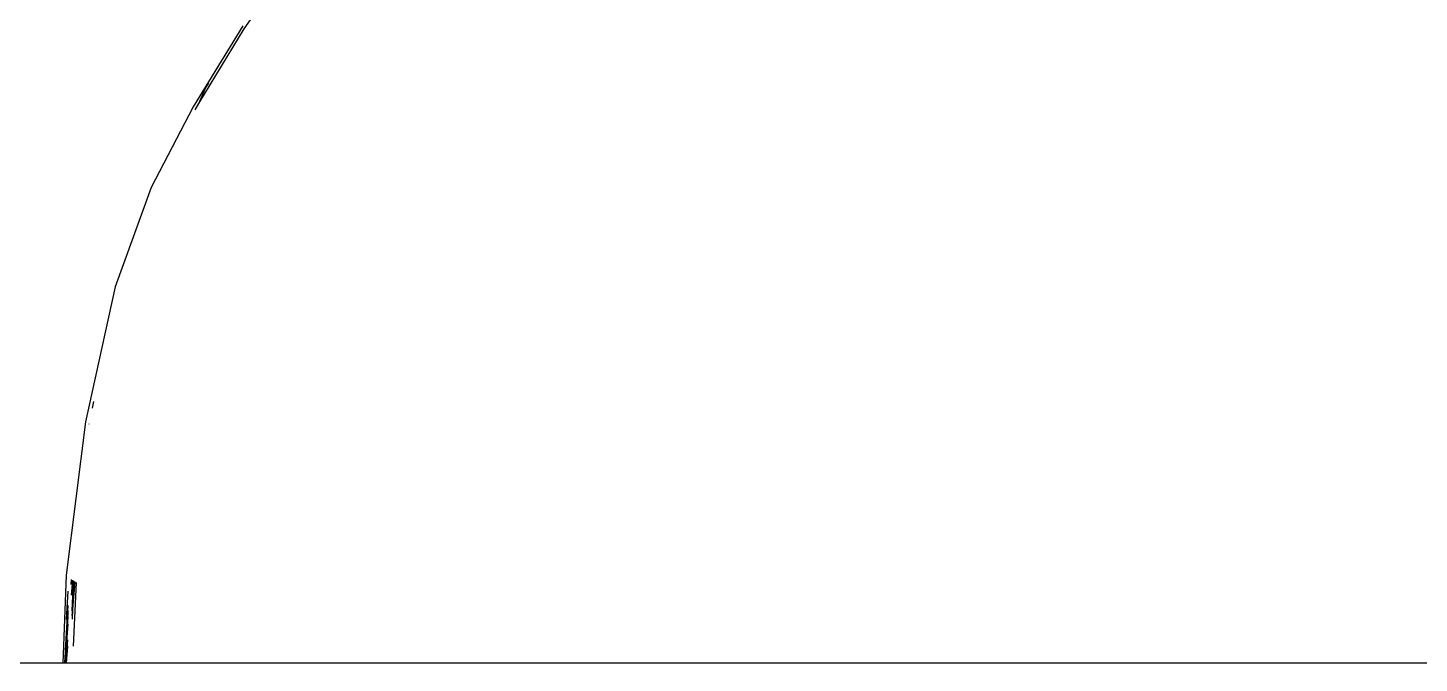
# Model space of a CAD drawing. Header units: millimetres. Extents: x -41292 to 298682, y -22072 to 33155.
# Drawn here: x 27501.7 to 27783.1, y 10760.6 to 10889.1 of the extents above; entities that cross this region are included whole.
import ezdxf

# ---------------------------------------------------------------- set-up
doc = ezdxf.new("R2010")
doc.units = ezdxf.units.MM

# ---------------------------------------------------------------- blocks, each defined once
blk = doc.blocks.new('AHSISHEUD')
for p, q in [((28172.87, 28536.95), (28179.37, 28546.2)), ((28172.57, 28537.55), (28162.57, 28521.15)), ((28163.73, 28521.84), (28172.87, 28536.95)), ((28165.07, 28524.94), (28165.7, 28525.94)), ((28163.73, 28521.84), (28165.07, 28524.94)), ((28162.57, 28521.15), (28154.07, 28504.85)), ((28162.97, 28520.55), (28163.73, 28521.84)), ((28154.07, 28504.85), (28146.77, 28484.75)), ((28146.77, 28484.75), (28140.77, 28457.45)), ((28142.17, 28460.22), (28142.49, 28461.62)), ((28140.77, 28457.45), (28136.87, 28426.45)), ((28141.53, 28457.03), (28141.53, 28457.07)), ((28136.87, 28426.45), (28136.19, 28408.67)), ((28137.9, 28424.56), (28137.97, 28425.59)), ((28137.97, 28422.44), (28138.2, 28425.44)), ((28138.07, 28419.24), (28138.36, 28425.33)), ((28138.22, 28419.62), (28138.47, 28425.26)), ((28138.22, 28419.62), (28138.71, 28425.11)), ((28138.88, 28425), (28138.3, 28412.1)), ((28136.92, 28417.48), (28137.25, 28423.24)), ((28137.23, 28420.32), (28136.73, 28412.42)), ((28137.22, 28418.7), (28136.73, 28412.42)), ((28137.23, 28419.34), (28137.22, 28418.7)), ((28137.22, 28418.09), (28137.22, 28418.7)), ((28138.1, 28418.33), (28138.22, 28419.62)), ((28138.12, 28417.57), (28138.22, 28419.62)), ((28136.59, 28408.84), (28137.22, 28418.09)), ((28137.22, 28418.09), (28136.65, 28408.67)), ((28137.21, 28416.55), (28136.96, 28413.03)), ((28137.21, 28416.55), (28137.21, 28416.97)), ((28136.96, 28413.03), (28136.65, 28408.67)), ((28136.68, 28408.67), (28136.96, 28413.03)), ((28136.89, 28408.67), (28137.19, 28413.4)), ((28136.73, 28412.42), (28136.68, 28411.19)), ((28136.91, 28408.67), (28137.18, 28412.14)), ((28136.19, 28408.67), (27672.05, 28408.67)), ((28136.65, 28408.67), (28136.19, 28408.67)), ((28136.68, 28408.67), (28136.65, 28408.67)), ((28136.89, 28408.67), (28136.68, 28408.67)), ((28136.91, 28408.67), (28136.89, 28408.67)), ((28611.6, 28408.67), (28136.91, 28408.67))]:
    blk.add_line(p, q)

msp = doc.modelspace()

# ---------------------------------------------------------------- block references
msp.add_blockref('AHSISHEUD', (-627.37, -17648.09))

doc.saveas('drawing.dxf')
